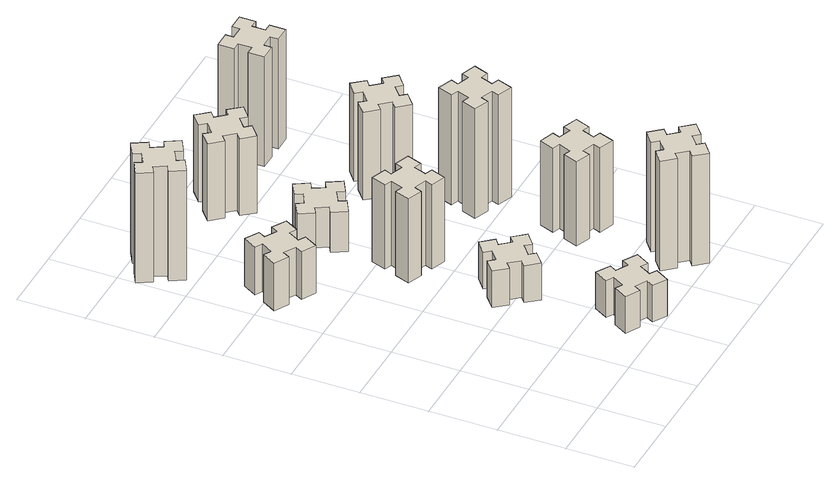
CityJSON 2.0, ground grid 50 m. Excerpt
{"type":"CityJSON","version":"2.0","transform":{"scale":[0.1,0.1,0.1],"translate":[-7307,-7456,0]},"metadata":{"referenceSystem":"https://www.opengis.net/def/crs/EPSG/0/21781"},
"CityObjects":{
"building1":{"type":"Building","attributes":{"class":"1000","function":"1000","usage":"1000","yearOfConstruction":2016,"roofType":"1000","measuredHeight":39,"storeysAboveGround":30,"storeysBelowGround":0},"geometry":[{"type":"Solid","lod":"1","boundaries":[[[[0,1,2,3,4,5,6,7,8,9,10,11,12,13,14,15,16,17,18,19]],[[17,16,20,21]],[[16,15,22,20]],[[15,14,23,22]],[[14,13,24,23]],[[13,12,25,24]],[[12,11,26,25]],[[11,10,27,26]],[[10,9,28,27]],[[9,8,29,28]],[[8,7,30,29]],[[7,6,31,30]],[[6,5,32,31]],[[5,4,33,32]],[[4,3,34,33]],[[3,2,35,34]],[[2,1,36,35]],[[1,0,37,36]],[[0,19,38,37]],[[19,18,39,38]],[[18,17,21,39]],[[24,25,26,27,28,29,30,31,32,33,34,35,36,37,38,39,21,20,22,23]]]]}]},
"building2":{"type":"Building","attributes":{"class":"1000","function":"1000","usage":"1000","yearOfConstruction":2016,"roofType":"1000","measuredHeight":30,"storeysAboveGround":30,"storeysBelowGround":0},"geometry":[{"type":"Solid","lod":"1","boundaries":[[[[40,41,42,43,44,45,46,47,48,49,50,51,52,53,54,55,56,57,58,59]],[[57,56,60,61]],[[56,55,62,60]],[[55,54,63,62]],[[54,53,64,63]],[[53,52,65,64]],[[52,51,66,65]],[[51,50,67,66]],[[50,49,68,67]],[[49,48,69,68]],[[48,47,70,69]],[[47,46,71,70]],[[46,45,72,71]],[[45,44,73,72]],[[44,43,74,73]],[[43,42,75,74]],[[42,41,76,75]],[[41,40,77,76]],[[40,59,78,77]],[[59,58,79,78]],[[58,57,61,79]],[[64,65,66,67,68,69,70,71,72,73,74,75,76,77,78,79,61,60,62,63]]]]}]},
"building3":{"type":"Building","attributes":{"class":"1000","function":"1000","usage":"1000","yearOfConstruction":2016,"roofType":"1000","measuredHeight":90,"storeysAboveGround":30,"storeysBelowGround":0},"geometry":[{"type":"Solid","lod":"1","boundaries":[[[[80,81,82,83,84,85,86,87,88,89,90,91,92,93,94,95,96,97,98,99]],[[97,96,100,101]],[[96,95,102,100]],[[95,94,103,102]],[[94,93,104,103]],[[93,92,105,104]],[[92,91,106,105]],[[91,90,107,106]],[[90,89,108,107]],[[89,88,109,108]],[[88,87,110,109]],[[87,86,111,110]],[[86,85,112,111]],[[85,84,113,112]],[[84,83,114,113]],[[83,82,115,114]],[[82,81,116,115]],[[81,80,117,116]],[[80,99,118,117]],[[99,98,119,118]],[[98,97,101,119]],[[104,105,106,107,108,109,110,111,112,113,114,115,116,117,118,119,101,100,102,103]]]]}]},
"building4":{"type":"Building","attributes":{"class":"1000","function":"1000","usage":"1000","yearOfConstruction":2016,"roofType":"1000","measuredHeight":30,"storeysAboveGround":30,"storeysBelowGround":0},"geometry":[{"type":"Solid","lod":"1","boundaries":[[[[120,121,122,123,124,125,126,127,128,129,130,131,132,133,134,135,136,137,138,139]],[[137,136,140,141]],[[136,135,142,140]],[[135,134,143,142]],[[134,133,144,143]],[[133,132,145,144]],[[132,131,146,145]],[[131,130,147,146]],[[130,129,148,147]],[[129,128,149,148]],[[128,127,150,149]],[[127,126,151,150]],[[126,125,152,151]],[[125,124,153,152]],[[124,123,154,153]],[[123,122,155,154]],[[122,121,156,155]],[[121,120,157,156]],[[120,139,158,157]],[[139,138,159,158]],[[138,137,141,159]],[[144,145,146,147,148,149,150,151,152,153,154,155,156,157,158,159,141,140,142,143]]]]}]},
"building5":{"type":"Building","attributes":{"class":"1000","function":"1000","usage":"1000","yearOfConstruction":2016,"roofType":"1000","measuredHeight":69,"storeysAboveGround":30,"storeysBelowGround":0},"geometry":[{"type":"Solid","lod":"1","boundaries":[[[[160,161,162,163,164,165,166,167,168,169,170,171,172,173,174,175,176,177,178,179]],[[177,176,180,181]],[[176,175,182,180]],[[175,174,183,182]],[[174,173,184,183]],[[173,172,185,184]],[[172,171,186,185]],[[171,170,187,186]],[[170,169,188,187]],[[169,168,189,188]],[[168,167,190,189]],[[167,166,191,190]],[[166,165,192,191]],[[165,164,193,192]],[[164,163,194,193]],[[163,162,195,194]],[[162,161,196,195]],[[161,160,197,196]],[[160,179,198,197]],[[179,178,199,198]],[[178,177,181,199]],[[184,185,186,187,188,189,190,191,192,193,194,195,196,197,198,199,181,180,182,183]]]]}]},
"building6":{"type":"Building","attributes":{"class":"1000","function":"1000","usage":"1000","yearOfConstruction":2016,"roofType":"1000","measuredHeight":33,"storeysAboveGround":30,"storeysBelowGround":0},"geometry":[{"type":"Solid","lod":"1","boundaries":[[[[200,201,202,203,204,205,206,207,208,209,210,211,212,213,214,215,216,217,218,219]],[[217,216,220,221]],[[216,215,222,220]],[[215,214,223,222]],[[214,213,224,223]],[[213,212,225,224]],[[212,211,226,225]],[[211,210,227,226]],[[210,209,228,227]],[[209,208,229,228]],[[208,207,230,229]],[[207,206,231,230]],[[206,205,232,231]],[[205,204,233,232]],[[204,203,234,233]],[[203,202,235,234]],[[202,201,236,235]],[[201,200,237,236]],[[200,219,238,237]],[[219,218,239,238]],[[218,217,221,239]],[[224,225,226,227,228,229,230,231,232,233,234,235,236,237,238,239,221,220,222,223]]]]}]},
"building7":{"type":"Building","attributes":{"class":"1000","function":"1000","usage":"1000","yearOfConstruction":2016,"roofType":"1000","measuredHeight":90,"storeysAboveGround":30,"storeysBelowGround":0},"geometry":[{"type":"Solid","lod":"1","boundaries":[[[[240,241,242,243,244,245,246,247,248,249,250,251,252,253,254,255,256,257,258,259]],[[257,256,260,261]],[[256,255,262,260]],[[255,254,263,262]],[[254,253,264,263]],[[253,252,265,264]],[[252,251,266,265]],[[251,250,267,266]],[[250,249,268,267]],[[249,248,269,268]],[[248,247,270,269]],[[247,246,271,270]],[[246,245,272,271]],[[245,244,273,272]],[[244,243,274,273]],[[243,242,275,274]],[[242,241,276,275]],[[241,240,277,276]],[[240,259,278,277]],[[259,258,279,278]],[[258,257,261,279]],[[264,265,266,267,268,269,270,271,272,273,274,275,276,277,278,279,261,260,262,263]]]]}]},
"building8":{"type":"Building","attributes":{"class":"1000","function":"1000","usage":"1000","yearOfConstruction":2016,"roofType":"1000","measuredHeight":63,"storeysAboveGround":30,"storeysBelowGround":0},"geometry":[{"type":"Solid","lod":"1","boundaries":[[[[280,281,282,283,284,285,286,287,288,289,290,291,292,293,294,295,296,297,298,299]],[[297,296,300,301]],[[296,295,302,300]],[[295,294,303,302]],[[294,293,304,303]],[[293,292,305,304]],[[292,291,306,305]],[[291,290,307,306]],[[290,289,308,307]],[[289,288,309,308]],[[288,287,310,309]],[[287,286,311,310]],[[286,285,312,311]],[[285,284,313,312]],[[284,283,314,313]],[[283,282,315,314]],[[282,281,316,315]],[[281,280,317,316]],[[280,299,318,317]],[[299,298,319,318]],[[298,297,301,319]],[[304,305,306,307,308,309,310,311,312,313,314,315,316,317,318,319,301,300,302,303]]]]}]},
"building9":{"type":"Building","attributes":{"class":"1000","function":"1000","usage":"1000","yearOfConstruction":2016,"roofType":"1000","measuredHeight":69,"storeysAboveGround":30,"storeysBelowGround":0},"geometry":[{"type":"Solid","lod":"1","boundaries":[[[[320,321,322,323,324,325,326,327,328,329,330,331,332,333,334,335,336,337,338,339]],[[337,336,340,341]],[[336,335,342,340]],[[335,334,343,342]],[[334,333,344,343]],[[333,332,345,344]],[[332,331,346,345]],[[331,330,347,346]],[[330,329,348,347]],[[329,328,349,348]],[[328,327,350,349]],[[327,326,351,350]],[[326,325,352,351]],[[325,324,353,352]],[[324,323,354,353]],[[323,322,355,354]],[[322,321,356,355]],[[321,320,357,356]],[[320,339,358,357]],[[339,338,359,358]],[[338,337,341,359]],[[344,345,346,347,348,349,350,351,352,353,354,355,356,357,358,359,341,340,342,343]]]]}]},
"building10":{"type":"Building","attributes":{"class":"1000","function":"1000","usage":"1000","yearOfConstruction":2016,"roofType":"1000","measuredHeight":90,"storeysAboveGround":30,"storeysBelowGround":0},"geometry":[{"type":"Solid","lod":"1","boundaries":[[[[360,361,362,363,364,365,366,367,368,369,370,371,372,373,374,375,376,377,378,379]],[[377,376,380,381]],[[376,375,382,380]],[[375,374,383,382]],[[374,373,384,383]],[[373,372,385,384]],[[372,371,386,385]],[[371,370,387,386]],[[370,369,388,387]],[[369,368,389,388]],[[368,367,390,389]],[[367,366,391,390]],[[366,365,392,391]],[[365,364,393,392]],[[364,363,394,393]],[[363,362,395,394]],[[362,361,396,395]],[[361,360,397,396]],[[360,379,398,397]],[[379,378,399,398]],[[378,377,381,399]],[[384,385,386,387,388,389,390,391,392,393,394,395,396,397,398,399,381,380,382,383]]]]}]},
"building11":{"type":"Building","attributes":{"class":"1000","function":"1000","usage":"1000","yearOfConstruction":2016,"roofType":"1000","measuredHeight":72,"storeysAboveGround":30,"storeysBelowGround":0},"geometry":[{"type":"Solid","lod":"1","boundaries":[[[[400,401,402,403,404,405,406,407,408,409,410,411,412,413,414,415,416,417,418,419]],[[417,416,420,421]],[[416,415,422,420]],[[415,414,423,422]],[[414,413,424,423]],[[413,412,425,424]],[[412,411,426,425]],[[411,410,427,426]],[[410,409,428,427]],[[409,408,429,428]],[[408,407,430,429]],[[407,406,431,430]],[[406,405,432,431]],[[405,404,433,432]],[[404,403,434,433]],[[403,402,435,434]],[[402,401,436,435]],[[401,400,437,436]],[[400,419,438,437]],[[419,418,439,438]],[[418,417,421,439]],[[424,425,426,427,428,429,430,431,432,433,434,435,436,437,438,439,421,420,422,423]]]]}]},
"building12":{"type":"Building","attributes":{"class":"1000","function":"1000","usage":"1000","yearOfConstruction":2016,"roofType":"1000","measuredHeight":90,"storeysAboveGround":30,"storeysBelowGround":0},"geometry":[{"type":"Solid","lod":"1","boundaries":[[[[440,441,442,443,444,445,446,447,448,449,450,451,452,453,454,455,456,457,458,459]],[[457,456,460,461]],[[456,455,462,460]],[[455,454,463,462]],[[454,453,464,463]],[[453,452,465,464]],[[452,451,466,465]],[[451,450,467,466]],[[450,449,468,467]],[[449,448,469,468]],[[448,447,470,469]],[[447,446,471,470]],[[446,445,472,471]],[[445,444,473,472]],[[444,443,474,473]],[[443,442,475,474]],[[442,441,476,475]],[[441,440,477,476]],[[440,459,478,477]],[[459,458,479,478]],[[458,457,461,479]],[[464,465,466,467,468,469,470,471,472,473,474,475,476,477,478,479,461,460,462,463]]]]}]}
},
"vertices":[
[406,2367,0],[456,2454,0],[508,2424,0],[568,2528,0],[464,2588,0],[434,2536,0],[347,2586,0],[377,2638,0],[273,2698,0],[213,2594,0],[265,2564,0],[215,2477,0],[163,2507,0],[103,2403,0],[207,2343,0],[237,2395,0],[324,2345,0],[294,2293,0],[398,2233,0],[458,2337,0],[324,2345,390],[294,2293,390],[237,2395,390],[207,2343,390],[103,2403,390],[163,2507,390],[215,2477,390],[265,2564,390],[213,2594,390],[273,2698,390],[377,2638,390],[347,2586,390],[434,2536,390],[464,2588,390],[568,2528,390],[508,2424,390],[456,2454,390],[406,2367,390],[458,2337,390],[398,2233,390],
[1146,147,0],[1196,234,0],[1248,204,0],[1308,308,0],[1204,368,0],[1174,316,0],[1087,366,0],[1117,418,0],[1013,478,0],[953,374,0],[1005,344,0],[955,257,0],[903,287,0],[843,183,0],[947,123,0],[977,175,0],[1064,125,0],[1034,73,0],[1138,13,0],[1198,117,0],[1064,125,300],[1034,73,300],[977,175,300],[947,123,300],[843,183,300],[903,287,300],[955,257,300],[1005,344,300],[953,374,300],[1013,478,300],[1117,418,300],[1087,366,300],[1174,316,300],[1204,368,300],[1308,308,300],[1248,204,300],[1196,234,300],[1146,147,300],[1198,117,300],[1138,13,300],
[224,3426,0],[137,3376,0],[107,3428,0],[3,3368,0],[63,3264,0],[115,3294,0],[165,3207,0],[113,3177,0],[173,3073,0],[277,3133,0],[247,3185,0],[334,3235,0],[364,3183,0],[468,3243,0],[408,3347,0],[356,3317,0],[306,3404,0],[358,3434,0],[298,3538,0],[194,3478,0],[306,3404,900],[358,3434,900],[356,3317,900],[408,3347,900],[468,3243,900],[364,3183,900],[334,3235,900],[247,3185,900],[277,3133,900],[173,3073,900],[113,3177,900],[165,3207,900],[115,3294,900],[63,3264,900],[3,3368,900],[107,3428,900],[137,3376,900],[224,3426,900],[194,3478,900],[298,3538,900],
[1008,969,0],[1084,1033,0],[1123,987,0],[1215,1064,0],[1138,1156,0],[1092,1118,0],[1027,1194,0],[1073,1233,0],[996,1325,0],[904,1248,0],[943,1202,0],[866,1137,0],[828,1183,0],[736,1106,0],[813,1014,0],[859,1053,0],[923,976,0],[877,938,0],[954,846,0],[1046,923,0],[923,976,300],[877,938,300],[859,1053,300],[813,1014,300],[736,1106,300],[828,1183,300],[866,1137,300],[943,1202,300],[904,1248,300],[996,1325,300],[1073,1233,300],[1027,1194,300],[1092,1118,300],[1138,1156,300],[1215,1064,300],[1123,987,300],[1084,1033,300],[1008,969,300],[1046,923,300],[954,846,300],
[1062,1741,0],[1096,1835,0],[1152,1814,0],[1193,1927,0],[1080,1968,0],[1060,1912,0],[966,1946,0],[987,2002,0],[874,2043,0],[833,1930,0],[889,1910,0],[855,1816,0],[799,1837,0],[757,1724,0],[870,1683,0],[891,1739,0],[985,1705,0],[964,1649,0],[1077,1607,0],[1118,1720,0],[985,1705,690],[964,1649,690],[891,1739,690],[870,1683,690],[757,1724,690],[799,1837,690],[855,1816,690],[889,1910,690],[833,1930,690],[874,2043,690],[987,2002,690],[966,1946,690],[1060,1912,690],[1080,1968,690],[1193,1927,690],[1152,1814,690],[1096,1835,690],[1062,1741,690],[1118,1720,690],[1077,1607,690],
[855,2454,0],[905,2367,0],[853,2337,0],[913,2233,0],[1017,2293,0],[987,2345,0],[1074,2395,0],[1104,2343,0],[1208,2403,0],[1148,2507,0],[1096,2477,0],[1046,2564,0],[1098,2594,0],[1038,2698,0],[934,2638,0],[964,2586,0],[877,2536,0],[847,2588,0],[743,2528,0],[803,2424,0],[877,2536,330],[847,2588,330],[964,2586,330],[934,2638,330],[1038,2698,330],[1098,2594,330],[1046,2564,330],[1096,2477,330],[1148,2507,330],[1208,2403,330],[1104,2343,330],[1074,2395,330],[987,2345,330],[1017,2293,330],[913,2233,330],[853,2337,330],[905,2367,330],[855,2454,330],[803,2424,330],[743,2528,330],
[1848,129,0],[1924,193,0],[1963,147,0],[2055,224,0],[1978,316,0],[1932,278,0],[1867,354,0],[1913,393,0],[1836,485,0],[1744,408,0],[1783,362,0],[1706,297,0],[1668,343,0],[1576,266,0],[1653,174,0],[1699,213,0],[1763,136,0],[1717,98,0],[1794,6,0],[1886,83,0],[1763,136,900],[1717,98,900],[1699,213,900],[1653,174,900],[1576,266,900],[1668,343,900],[1706,297,900],[1783,362,900],[1744,408,900],[1836,485,900],[1913,393,900],[1867,354,900],[1932,278,900],[1978,316,900],[2055,224,900],[1963,147,900],[1924,193,900],[1848,129,900],[1886,83,900],[1794,6,900],
[1192,3238,0],[1127,3314,0],[1173,3353,0],[1096,3445,0],[1004,3368,0],[1043,3322,0],[966,3257,0],[928,3303,0],[836,3226,0],[913,3134,0],[959,3173,0],[1023,3096,0],[977,3058,0],[1054,2966,0],[1146,3043,0],[1108,3089,0],[1184,3153,0],[1223,3107,0],[1315,3184,0],[1238,3276,0],[1184,3153,630],[1223,3107,630],[1108,3089,630],[1146,3043,630],[1054,2966,630],[977,3058,630],[1023,3096,630],[959,3173,630],[913,3134,630],[836,3226,630],[928,3303,630],[966,3257,630],[1043,3322,630],[1004,3368,630],[1096,3445,630],[1173,3353,630],[1127,3314,630],[1192,3238,630],[1238,3276,630],[1315,3184,630],
[1731,899,0],[1825,865,0],[1804,809,0],[1917,767,0],[1958,880,0],[1902,901,0],[1936,995,0],[1992,974,0],[2033,1087,0],[1920,1128,0],[1900,1072,0],[1806,1106,0],[1827,1162,0],[1714,1203,0],[1673,1090,0],[1729,1070,0],[1695,976,0],[1639,997,0],[1597,884,0],[1710,843,0],[1695,976,690],[1639,997,690],[1729,1070,690],[1673,1090,690],[1714,1203,690],[1827,1162,690],[1806,1106,690],[1900,1072,690],[1920,1128,690],[2033,1087,690],[1992,974,690],[1936,995,690],[1902,901,690],[1958,880,690],[1917,767,690],[1804,809,690],[1825,865,690],[1731,899,690],[1710,843,690],[1597,884,690],
[1900,1812,0],[1806,1846,0],[1827,1902,0],[1714,1943,0],[1673,1830,0],[1729,1810,0],[1695,1716,0],[1639,1737,0],[1597,1624,0],[1710,1583,0],[1731,1639,0],[1825,1605,0],[1804,1549,0],[1917,1507,0],[1958,1620,0],[1902,1641,0],[1936,1735,0],[1992,1714,0],[2033,1827,0],[1920,1868,0],[1936,1735,900],[1992,1714,900],[1902,1641,900],[1958,1620,900],[1917,1507,900],[1804,1549,900],[1825,1605,900],[1731,1639,900],[1710,1583,900],[1597,1624,900],[1639,1737,900],[1695,1716,900],[1729,1810,900],[1673,1830,900],[1714,1943,900],[1827,1902,900],[1806,1846,900],[1900,1812,900],[1920,1868,900],[2033,1827,900],
[1599,2333,0],[1663,2256,0],[1617,2218,0],[1694,2126,0],[1786,2203,0],[1748,2249,0],[1824,2313,0],[1863,2267,0],[1955,2344,0],[1878,2436,0],[1832,2398,0],[1767,2474,0],[1813,2513,0],[1736,2605,0],[1644,2528,0],[1683,2482,0],[1606,2417,0],[1568,2463,0],[1476,2386,0],[1553,2294,0],[1606,2417,720],[1568,2463,720],[1683,2482,720],[1644,2528,720],[1736,2605,720],[1813,2513,720],[1767,2474,720],[1832,2398,720],[1878,2436,720],[1955,2344,720],[1863,2267,720],[1824,2313,720],[1748,2249,720],[1786,2203,720],[1694,2126,720],[1617,2218,720],[1663,2256,720],[1599,2333,720],[1553,2294,720],[1476,2386,720],
[1665,3195,0],[1765,3195,0],[1765,3135,0],[1885,3135,0],[1885,3255,0],[1825,3255,0],[1825,3355,0],[1885,3355,0],[1885,3475,0],[1765,3475,0],[1765,3415,0],[1665,3415,0],[1665,3475,0],[1545,3475,0],[1545,3355,0],[1605,3355,0],[1605,3255,0],[1545,3255,0],[1545,3135,0],[1665,3135,0],[1605,3255,900],[1545,3255,900],[1605,3355,900],[1545,3355,900],[1545,3475,900],[1665,3475,900],[1665,3415,900],[1765,3415,900],[1765,3475,900],[1885,3475,900],[1885,3355,900],[1825,3355,900],[1825,3255,900],[1885,3255,900],[1885,3135,900],[1765,3135,900],[1765,3195,900],[1665,3195,900],[1665,3135,900],[1545,3135,900]
]}
